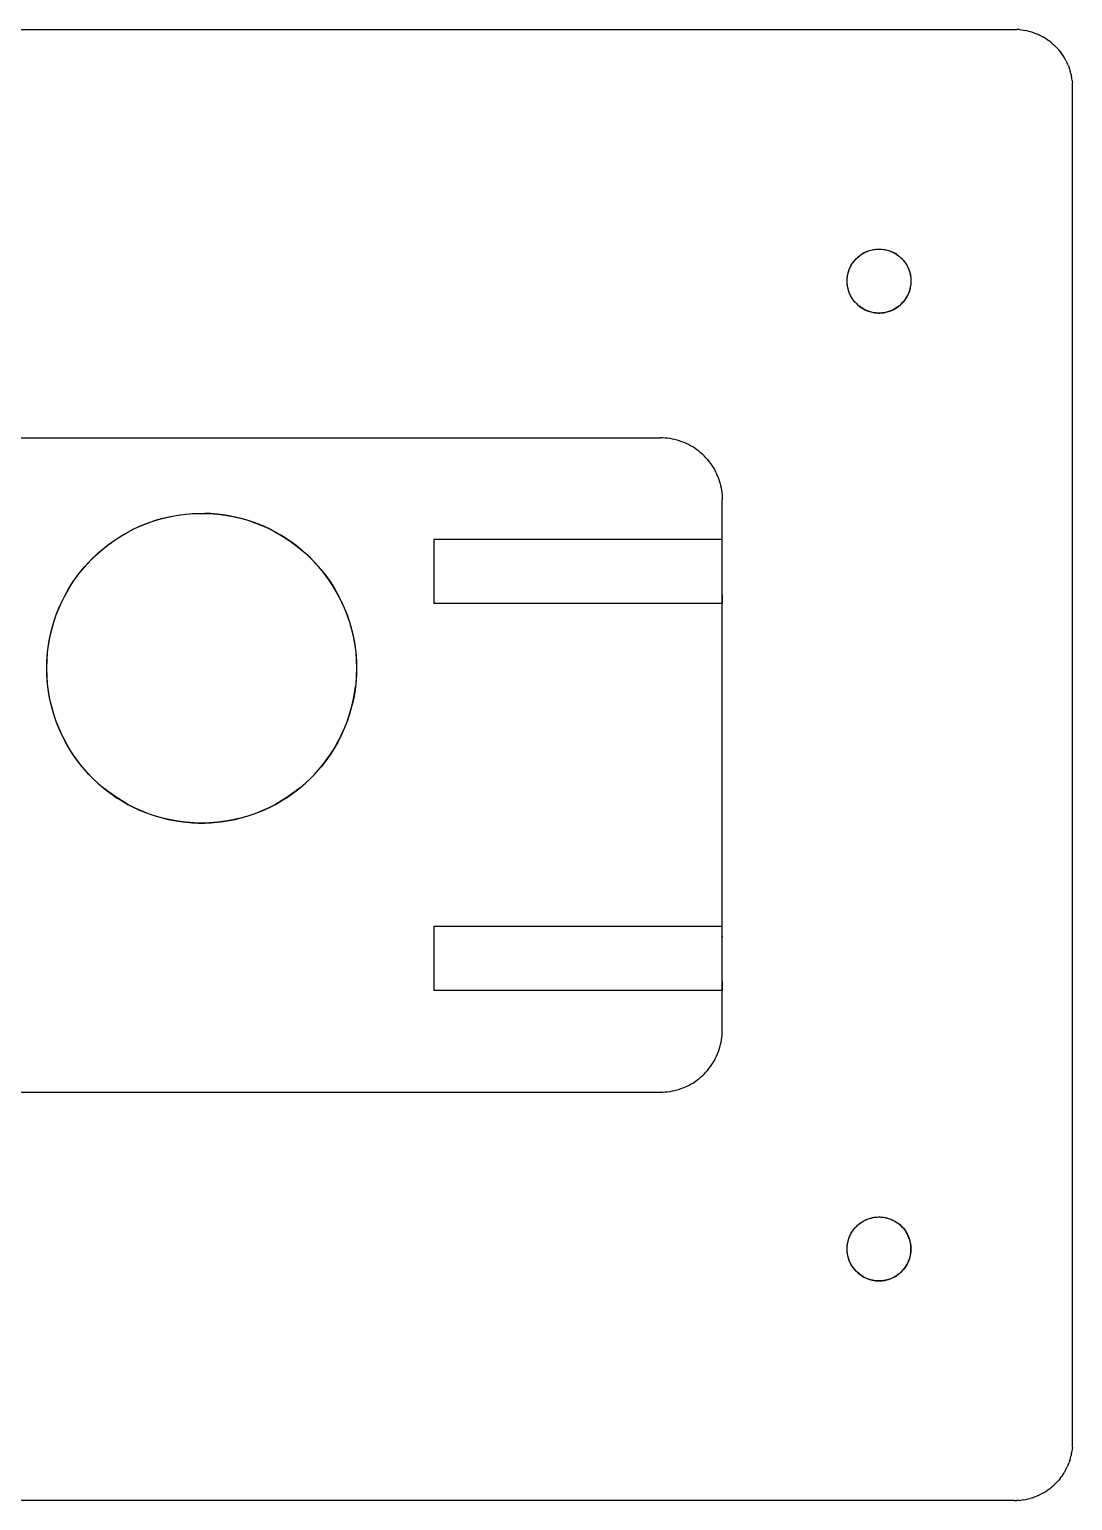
# Model space of a CAD drawing. Header units: millimetres. Extents: x -65 to 188, y -225 to 38.
# Drawn here: x -8.9 to 45, y -38 to 38 of the extents above; entities that cross this region are included whole.
import ezdxf

# ---------------------------------------------------------------- set-up
doc = ezdxf.new("R2010")
doc.units = ezdxf.units.MM
doc.layers.add('TOP_XY', color=7, linetype='Continuous')

msp = doc.modelspace()

# ---------------------------------------------------------------- linework, layer by layer
for centre, radius in [((35, 25), 1.65), ((0, 5), 8), ((35, -25), 1.65)]:
    msp.add_circle(centre, radius)
at = {"layer": 'TOP_XY'}
for p, q in [((-42, 38), (42, 38)), ((42, 38), (42.118, 37.998)), ((42.235, 37.991), (42.118, 37.998)), ((42.235, 37.991), (42.353, 37.979)), ((42.353, 37.979), (42.469, 37.963)), ((42.469, 37.963), (42.585, 37.942)), ((42.7, 37.917), (42.585, 37.942)), ((42.7, 37.917), (42.814, 37.887)), ((42.814, 37.887), (42.927, 37.853)), ((42.927, 37.853), (43.038, 37.815)), ((43.038, 37.815), (43.148, 37.772)), ((43.148, 37.772), (43.256, 37.724)), ((43.362, 37.673), (43.256, 37.724)), ((43.362, 37.673), (43.466, 37.617)), ((43.567, 37.558), (43.466, 37.617)), ((43.567, 37.558), (43.667, 37.494)), ((43.667, 37.494), (43.763, 37.427)), ((43.857, 37.356), (43.763, 37.427)), ((43.857, 37.356), (43.948, 37.281)), ((43.948, 37.281), (44.036, 37.203)), ((44.036, 37.203), (44.121, 37.121)), ((44.203, 37.036), (44.121, 37.121)), ((44.281, 36.948), (44.203, 37.036)), ((44.356, 36.857), (44.281, 36.948)), ((44.356, 36.857), (44.427, 36.763)), ((44.494, 36.667), (44.427, 36.763)), ((44.558, 36.567), (44.494, 36.667)), ((44.617, 36.466), (44.558, 36.567)), ((44.673, 36.362), (44.617, 36.466)), ((44.673, 36.362), (44.724, 36.256)), ((44.772, 36.148), (44.724, 36.256)), ((44.772, 36.148), (44.815, 36.038)), ((44.853, 35.927), (44.815, 36.038)), ((44.887, 35.814), (44.853, 35.927)), ((44.917, 35.7), (44.887, 35.814)), ((44.917, 35.7), (44.942, 35.585)), ((44.963, 35.469), (44.942, 35.585)), ((44.979, 35.353), (44.963, 35.469)), ((44.979, 35.353), (44.991, 35.235)), ((44.998, 35.118), (44.991, 35.235)), ((45, 35), (44.998, 35.118)), ((45, -35), (45, 35)), ((34.578, 26.595), (34.642, 26.611)), ((34.642, 26.611), (34.706, 26.624)), ((34.706, 26.624), (34.771, 26.634)), ((34.771, 26.634), (34.836, 26.642)), ((34.836, 26.642), (34.902, 26.647)), ((34.902, 26.647), (34.967, 26.65)), ((34.967, 26.65), (35.033, 26.65)), ((35.033, 26.65), (35.098, 26.647)), ((35.098, 26.647), (35.164, 26.642)), ((35.164, 26.642), (35.229, 26.634)), ((35.229, 26.634), (35.294, 26.624)), ((35.294, 26.624), (35.358, 26.611)), ((35.358, 26.611), (35.422, 26.595)), ((33.566, 25.816), (33.599, 25.872)), ((33.599, 25.872), (33.635, 25.927)), ((33.635, 25.927), (33.673, 25.98)), ((33.673, 25.98), (33.713, 26.032)), ((33.713, 26.032), (33.755, 26.083)), ((33.755, 26.083), (33.799, 26.131)), ((33.799, 26.131), (33.845, 26.178)), ((33.845, 26.178), (33.893, 26.223)), ((33.893, 26.223), (33.942, 26.266)), ((33.942, 26.266), (33.993, 26.307)), ((33.993, 26.307), (34.046, 26.346)), ((34.046, 26.346), (34.1, 26.383)), ((34.1, 26.383), (34.156, 26.418)), ((34.213, 26.45), (34.156, 26.418)), ((34.271, 26.48), (34.213, 26.45)), ((34.271, 26.48), (34.331, 26.508)), ((34.331, 26.508), (34.391, 26.534)), ((34.391, 26.534), (34.453, 26.557)), ((34.453, 26.557), (34.515, 26.577)), ((34.515, 26.577), (34.578, 26.595)), ((35.422, 26.595), (35.485, 26.577)), ((35.485, 26.577), (35.547, 26.557)), ((35.547, 26.557), (35.609, 26.534)), ((35.609, 26.534), (35.669, 26.508)), ((35.669, 26.508), (35.729, 26.48)), ((35.729, 26.48), (35.787, 26.45)), ((35.844, 26.418), (35.787, 26.45)), ((35.9, 26.383), (35.844, 26.418)), ((35.9, 26.383), (35.954, 26.346)), ((35.954, 26.346), (36.007, 26.307)), ((36.007, 26.307), (36.058, 26.266)), ((36.058, 26.266), (36.107, 26.223)), ((36.107, 26.223), (36.155, 26.178)), ((36.155, 26.178), (36.201, 26.131)), ((36.201, 26.131), (36.245, 26.083)), ((36.245, 26.083), (36.287, 26.032)), ((36.287, 26.032), (36.327, 25.98)), ((36.327, 25.98), (36.365, 25.927)), ((36.365, 25.927), (36.401, 25.872)), ((36.401, 25.872), (36.434, 25.816)), ((33.351, 25.066), (33.355, 25.131)), ((33.355, 25.131), (33.362, 25.196)), ((33.362, 25.196), (33.371, 25.261)), ((33.371, 25.261), (33.383, 25.326)), ((33.383, 25.326), (33.397, 25.39)), ((33.397, 25.39), (33.414, 25.453)), ((33.414, 25.453), (33.433, 25.516)), ((33.433, 25.516), (33.455, 25.578)), ((33.455, 25.578), (33.479, 25.639)), ((33.479, 25.639), (33.505, 25.699)), ((33.505, 25.699), (33.534, 25.758)), ((33.534, 25.758), (33.566, 25.816)), ((36.434, 25.816), (36.466, 25.758)), ((36.466, 25.758), (36.495, 25.699)), ((36.495, 25.699), (36.521, 25.639)), ((36.521, 25.639), (36.545, 25.578)), ((36.545, 25.578), (36.567, 25.516)), ((36.567, 25.516), (36.586, 25.453)), ((36.586, 25.453), (36.603, 25.39)), ((36.603, 25.39), (36.617, 25.326)), ((36.617, 25.326), (36.629, 25.261)), ((36.629, 25.261), (36.638, 25.196)), ((36.638, 25.196), (36.645, 25.131)), ((36.645, 25.131), (36.649, 25.066)), ((33.35, 25), (33.351, 25.066)), ((33.351, 24.934), (33.35, 25)), ((33.355, 24.869), (33.351, 24.934)), ((33.362, 24.804), (33.355, 24.869)), ((33.371, 24.739), (33.362, 24.804)), ((33.383, 24.674), (33.371, 24.739)), ((33.397, 24.61), (33.383, 24.674)), ((33.414, 24.547), (33.397, 24.61)), ((33.433, 24.484), (33.414, 24.547)), ((33.455, 24.422), (33.433, 24.484)), ((33.479, 24.361), (33.455, 24.422)), ((33.505, 24.301), (33.479, 24.361)), ((36.521, 24.361), (36.495, 24.301)), ((36.545, 24.422), (36.521, 24.361)), ((36.567, 24.484), (36.545, 24.422)), ((36.586, 24.547), (36.567, 24.484)), ((36.603, 24.61), (36.586, 24.547)), ((36.603, 24.61), (36.617, 24.674)), ((36.617, 24.674), (36.629, 24.739)), ((36.638, 24.804), (36.629, 24.739)), ((36.645, 24.869), (36.638, 24.804)), ((36.649, 24.934), (36.645, 24.869)), ((36.649, 25.066), (36.65, 25)), ((36.65, 25), (36.649, 24.934)), ((33.534, 24.242), (33.505, 24.301)), ((33.566, 24.184), (33.534, 24.242)), ((33.599, 24.128), (33.566, 24.184)), ((33.635, 24.073), (33.599, 24.128)), ((33.673, 24.02), (33.635, 24.073)), ((33.713, 23.968), (33.673, 24.02)), ((33.755, 23.917), (33.713, 23.968)), ((33.799, 23.869), (33.755, 23.917)), ((33.845, 23.822), (33.799, 23.869)), ((33.845, 23.822), (33.893, 23.777)), ((33.893, 23.777), (33.942, 23.734)), ((33.942, 23.734), (33.993, 23.693)), ((33.993, 23.693), (34.046, 23.654)), ((34.046, 23.654), (34.1, 23.617)), ((34.1, 23.617), (34.156, 23.582)), ((34.156, 23.582), (34.213, 23.55)), ((35.787, 23.55), (35.844, 23.582)), ((35.844, 23.582), (35.9, 23.617)), ((35.9, 23.617), (35.954, 23.654)), ((35.954, 23.654), (36.007, 23.693)), ((36.007, 23.693), (36.058, 23.734)), ((36.058, 23.734), (36.107, 23.777)), ((36.107, 23.777), (36.155, 23.822)), ((36.155, 23.822), (36.201, 23.869)), ((36.201, 23.869), (36.245, 23.917)), ((36.245, 23.917), (36.287, 23.968)), ((36.287, 23.968), (36.327, 24.02)), ((36.327, 24.02), (36.365, 24.073)), ((36.365, 24.073), (36.401, 24.128)), ((36.401, 24.128), (36.434, 24.184)), ((36.434, 24.184), (36.466, 24.242)), ((36.495, 24.301), (36.466, 24.242)), ((34.213, 23.55), (34.271, 23.52)), ((34.271, 23.52), (34.331, 23.492)), ((34.331, 23.492), (34.391, 23.466)), ((34.391, 23.466), (34.453, 23.443)), ((34.453, 23.443), (34.515, 23.423)), ((34.515, 23.423), (34.578, 23.405)), ((34.578, 23.405), (34.642, 23.389)), ((34.642, 23.389), (34.706, 23.376)), ((34.706, 23.376), (34.771, 23.366)), ((34.771, 23.366), (34.836, 23.358)), ((34.836, 23.358), (34.902, 23.353)), ((34.902, 23.353), (34.967, 23.35)), ((34.967, 23.35), (35.033, 23.35)), ((35.033, 23.35), (35.098, 23.353)), ((35.098, 23.353), (35.164, 23.358)), ((35.164, 23.358), (35.229, 23.366)), ((35.229, 23.366), (35.294, 23.376)), ((35.294, 23.376), (35.358, 23.389)), ((35.358, 23.389), (35.422, 23.405)), ((35.422, 23.405), (35.485, 23.423)), ((35.485, 23.423), (35.547, 23.443)), ((35.547, 23.443), (35.609, 23.466)), ((35.609, 23.466), (35.669, 23.492)), ((35.669, 23.492), (35.729, 23.52)), ((35.729, 23.52), (35.787, 23.55)), ((-23.7, 16.9), (23.7, 16.9)), ((23.826, 16.898), (23.7, 16.9)), ((23.951, 16.89), (23.826, 16.898)), ((24.076, 16.878), (23.951, 16.89)), ((24.201, 16.861), (24.076, 16.878)), ((24.324, 16.839), (24.201, 16.861)), ((24.447, 16.812), (24.324, 16.839)), ((24.569, 16.78), (24.447, 16.812)), ((24.689, 16.743), (24.569, 16.78)), ((24.808, 16.702), (24.689, 16.743)), ((24.925, 16.656), (24.808, 16.702)), ((25.04, 16.606), (24.925, 16.656)), ((25.153, 16.551), (25.04, 16.606)), ((25.264, 16.492), (25.153, 16.551)), ((25.372, 16.428), (25.264, 16.492)), ((25.478, 16.361), (25.372, 16.428)), ((25.581, 16.289), (25.478, 16.361)), ((25.681, 16.213), (25.581, 16.289)), ((25.778, 16.133), (25.681, 16.213)), ((25.872, 16.05), (25.778, 16.133)), ((25.963, 15.963), (25.872, 16.05)), ((26.05, 15.872), (25.963, 15.963)), ((26.05, 15.872), (26.133, 15.778)), ((26.133, 15.778), (26.213, 15.681)), ((26.213, 15.681), (26.289, 15.581)), ((26.289, 15.581), (26.361, 15.478)), ((26.361, 15.478), (26.428, 15.372)), ((26.428, 15.372), (26.492, 15.264)), ((26.492, 15.264), (26.551, 15.153)), ((26.551, 15.153), (26.606, 15.04)), ((26.606, 15.04), (26.656, 14.925)), ((26.656, 14.925), (26.702, 14.808)), ((26.702, 14.808), (26.743, 14.689)), ((26.743, 14.689), (26.78, 14.569)), ((26.78, 14.569), (26.812, 14.447)), ((26.812, 14.447), (26.839, 14.324)), ((26.839, 14.324), (26.861, 14.201)), ((26.861, 14.201), (26.878, 14.076)), ((26.878, 14.076), (26.89, 13.951)), ((26.89, 13.951), (26.898, 13.826)), ((26.898, 13.826), (26.9, 13.7)), ((26.9, -13.7), (26.9, 13.7)), ((-1.424, 12.872), (-1.11, 12.923)), ((-1.11, 12.923), (-0.794, 12.96)), ((-0.794, 12.96), (-0.477, 12.986)), ((-0.477, 12.986), (-0.159, 12.998)), ((-0.159, 12.998), (0.159, 12.998)), ((0.477, 12.986), (0.159, 12.998)), ((0.794, 12.96), (0.477, 12.986)), ((1.11, 12.923), (0.794, 12.96)), ((1.424, 12.872), (1.11, 12.923)), ((-3.815, 12.032), (-3.532, 12.178)), ((-3.532, 12.178), (-3.244, 12.313)), ((-3.244, 12.313), (-2.951, 12.436)), ((-2.951, 12.436), (-2.653, 12.547)), ((-2.653, 12.547), (-2.351, 12.647)), ((-2.351, 12.647), (-2.045, 12.734)), ((-2.045, 12.734), (-1.736, 12.809)), ((-1.736, 12.809), (-1.424, 12.872)), ((1.736, 12.809), (1.424, 12.872)), ((2.045, 12.734), (1.736, 12.809)), ((2.351, 12.647), (2.045, 12.734)), ((2.653, 12.547), (2.351, 12.647)), ((2.951, 12.436), (2.653, 12.547)), ((3.244, 12.313), (2.951, 12.436)), ((3.532, 12.178), (3.244, 12.313)), ((3.815, 12.032), (3.532, 12.178)), ((-4.881, 11.339), (-4.625, 11.528)), ((-4.625, 11.528), (-4.362, 11.706)), ((-4.362, 11.706), (-4.091, 11.875)), ((-4.091, 11.875), (-3.815, 12.032)), ((4.091, 11.875), (3.815, 12.032)), ((4.362, 11.706), (4.091, 11.875)), ((4.625, 11.528), (4.362, 11.706)), ((4.881, 11.339), (4.625, 11.528)), ((26.9, 11.65), (12, 11.65)), ((12, 11.65), (12, 11.649)), ((12, 11.649), (12, 11.645)), ((12, 11.645), (12, 11.638)), ((12, 11.638), (12, 11.629)), ((12, 11.629), (12, 11.617)), ((12, 11.617), (12, 11.603)), ((12, 11.603), (12, 11.586)), ((12, 11.586), (12, 11.567)), ((12, 11.567), (12, 11.545)), ((12, 11.545), (12, 11.521)), ((12, 11.521), (12, 11.495)), ((12, 11.495), (12, 11.466)), ((12, 11.466), (12, 11.434)), ((12, 11.434), (12, 11.401)), ((12, 11.401), (12, 11.365)), ((26.9, 11.649), (26.9, 11.65)), ((26.9, 11.645), (26.9, 11.649)), ((26.9, 11.638), (26.9, 11.645)), ((26.9, 11.629), (26.9, 11.638)), ((26.9, 11.617), (26.9, 11.629)), ((26.9, 11.603), (26.9, 11.617)), ((26.9, 11.586), (26.9, 11.603)), ((26.9, 11.567), (26.9, 11.586)), ((26.9, 11.545), (26.9, 11.567)), ((26.9, 11.521), (26.9, 11.545)), ((26.9, 11.495), (26.9, 11.521)), ((26.9, 11.466), (26.9, 11.495)), ((26.9, 11.434), (26.9, 11.466)), ((26.9, 11.401), (26.9, 11.434)), ((26.9, 11.365), (26.9, 11.401)), ((-5.823, 10.486), (-5.6, 10.713)), ((-5.6, 10.713), (-5.369, 10.931)), ((-5.369, 10.931), (-5.129, 11.14)), ((-5.129, 11.14), (-4.881, 11.339)), ((5.129, 11.14), (4.881, 11.339)), ((5.369, 10.931), (5.129, 11.14)), ((5.6, 10.713), (5.369, 10.931)), ((5.823, 10.486), (5.6, 10.713)), ((12, 11.365), (12, 11.327)), ((12, 11.327), (12, 11.287)), ((12, 11.287), (12, 11.245)), ((12, 11.245), (12, 11.201)), ((12, 11.201), (12, 11.155)), ((12, 11.155), (12, 11.107)), ((12, 11.107), (12, 11.058)), ((12, 11.058), (12, 11.007)), ((12, 11.007), (12, 10.954)), ((12, 10.954), (12, 10.9)), ((12, 10.9), (12, 10.844)), ((12, 10.844), (12, 10.787)), ((12, 10.787), (12, 10.729)), ((12, 10.729), (12, 10.669)), ((12, 10.669), (12, 10.609)), ((26.9, 11.327), (26.9, 11.365)), ((26.9, 11.287), (26.9, 11.327)), ((26.9, 11.245), (26.9, 11.287)), ((26.9, 11.201), (26.9, 11.245)), ((26.9, 11.155), (26.9, 11.201)), ((26.9, 11.107), (26.9, 11.155)), ((26.9, 11.058), (26.9, 11.107)), ((26.9, 11.007), (26.9, 11.058)), ((26.9, 10.954), (26.9, 11.007)), ((26.9, 10.9), (26.9, 10.954)), ((26.9, 10.844), (26.9, 10.9)), ((26.9, 10.787), (26.9, 10.844)), ((26.9, 10.729), (26.9, 10.787)), ((26.9, 10.669), (26.9, 10.729)), ((26.9, 10.609), (26.9, 10.669)), ((-6.435, 9.754), (-6.24, 10.006)), ((-6.24, 10.006), (-6.037, 10.25)), ((-6.037, 10.25), (-5.823, 10.486)), ((6.037, 10.25), (5.823, 10.486)), ((6.24, 10.006), (6.037, 10.25)), ((6.435, 9.754), (6.24, 10.006)), ((12, 10.609), (12, 10.547)), ((12, 10.547), (12, 10.485)), ((12, 10.485), (12, 10.422)), ((12, 10.422), (12, 10.358)), ((12, 10.358), (12, 10.294)), ((12, 10.294), (12, 10.229)), ((12, 10.229), (12, 10.164)), ((12, 10.164), (12, 10.098)), ((12, 10.098), (12, 10.033)), ((12, 10.033), (12, 9.967)), ((12, 9.967), (12, 9.902)), ((12, 9.902), (12, 9.836)), ((26.9, 10.547), (26.9, 10.609)), ((26.9, 10.485), (26.9, 10.547)), ((26.9, 10.422), (26.9, 10.485)), ((26.9, 10.358), (26.9, 10.422)), ((26.9, 10.294), (26.9, 10.358)), ((26.9, 10.229), (26.9, 10.294)), ((26.9, 10.164), (26.9, 10.229)), ((26.9, 10.098), (26.9, 10.164)), ((26.9, 10.033), (26.9, 10.098)), ((26.9, 9.967), (26.9, 10.033)), ((26.9, 9.902), (26.9, 9.967)), ((26.9, 9.836), (26.9, 9.902)), ((-6.955, 8.954), (-6.792, 9.227)), ((-6.792, 9.227), (-6.618, 9.494)), ((-6.618, 9.494), (-6.435, 9.754)), ((6.618, 9.494), (6.435, 9.754)), ((6.792, 9.227), (6.618, 9.494)), ((6.955, 8.954), (6.792, 9.227)), ((12, 9.836), (12, 9.771)), ((12, 9.771), (12, 9.706)), ((12, 9.706), (12, 9.642)), ((12, 9.642), (12, 9.578)), ((12, 9.578), (12, 9.515)), ((12, 9.515), (12, 9.453)), ((12, 9.453), (12, 9.391)), ((12, 9.391), (12, 9.331)), ((12, 9.331), (12, 9.271)), ((12, 9.271), (12, 9.213)), ((12, 9.213), (12, 9.156)), ((12, 9.156), (12, 9.1)), ((26.9, 9.771), (26.9, 9.836)), ((26.9, 9.706), (26.9, 9.771)), ((26.9, 9.642), (26.9, 9.706)), ((26.9, 9.578), (26.9, 9.642)), ((26.9, 9.515), (26.9, 9.578)), ((26.9, 9.453), (26.9, 9.515)), ((26.9, 9.391), (26.9, 9.453)), ((26.9, 9.331), (26.9, 9.391)), ((26.9, 9.271), (26.9, 9.331)), ((26.9, 9.213), (26.9, 9.271)), ((26.9, 9.156), (26.9, 9.213)), ((26.9, 9.1), (26.9, 9.156)), ((-7.376, 8.098), (-7.247, 8.389)), ((-7.247, 8.389), (-7.106, 8.674)), ((-7.106, 8.674), (-6.955, 8.954)), ((7.106, 8.674), (6.955, 8.954)), ((7.247, 8.389), (7.106, 8.674)), ((7.376, 8.098), (7.247, 8.389)), ((12, 9.1), (12, 9.046)), ((12, 9.046), (12, 8.993)), ((12, 8.993), (12, 8.942)), ((12, 8.942), (12, 8.893)), ((12, 8.893), (12, 8.845)), ((12, 8.845), (12, 8.799)), ((12, 8.799), (12, 8.755)), ((12, 8.755), (12, 8.713)), ((12, 8.713), (12, 8.673)), ((12, 8.673), (12, 8.635)), ((12, 8.635), (12, 8.599)), ((12, 8.599), (12, 8.566)), ((12, 8.566), (12, 8.534)), ((12, 8.534), (12, 8.505)), ((12, 8.505), (12, 8.479)), ((12, 8.479), (12, 8.455)), ((12, 8.455), (12, 8.433)), ((12, 8.433), (12, 8.414)), ((12, 8.414), (12, 8.397)), ((12, 8.397), (12, 8.383)), ((12, 8.383), (12, 8.371)), ((12, 8.371), (12, 8.362)), ((12, 8.362), (12, 8.355)), ((26.9, 9.046), (26.9, 9.1)), ((26.9, 8.993), (26.9, 9.046)), ((26.9, 8.942), (26.9, 8.993)), ((26.9, 8.893), (26.9, 8.942)), ((26.9, 8.845), (26.9, 8.893)), ((26.9, 8.799), (26.9, 8.845)), ((26.9, 8.799), (26.9, 8.755)), ((26.9, 8.755), (26.9, 8.713)), ((26.9, 8.713), (26.9, 8.673)), ((26.9, 8.673), (26.9, 8.635)), ((26.9, 8.635), (26.9, 8.599)), ((26.9, 8.599), (26.9, 8.566)), ((26.9, 8.566), (26.9, 8.534)), ((26.9, 8.534), (26.9, 8.505)), ((26.9, 8.505), (26.9, 8.479)), ((26.9, 8.479), (26.9, 8.455)), ((26.9, 8.455), (26.9, 8.433)), ((26.9, 8.433), (26.9, 8.414)), ((26.9, 8.414), (26.9, 8.397)), ((26.9, 8.397), (26.9, 8.383)), ((26.9, 8.383), (26.9, 8.371)), ((26.9, 8.371), (26.9, 8.362)), ((26.9, 8.362), (26.9, 8.355)), ((-7.599, 7.502), (-7.493, 7.802)), ((-7.493, 7.802), (-7.376, 8.098)), ((7.493, 7.802), (7.376, 8.098)), ((7.599, 7.502), (7.493, 7.802)), ((12, 8.355), (12, 8.351)), ((12, 8.351), (12, 8.35)), ((26.9, 8.35), (12, 8.35)), ((26.9, 8.355), (26.9, 8.351)), ((26.9, 8.351), (26.9, 8.35)), ((-7.842, 6.58), (-7.773, 6.891)), ((-7.773, 6.891), (-7.692, 7.198)), ((-7.692, 7.198), (-7.599, 7.502)), ((7.599, 7.502), (7.692, 7.198)), ((7.692, 7.198), (7.773, 6.891)), ((7.773, 6.891), (7.842, 6.58)), ((-7.943, 5.952), (-7.899, 6.267)), ((-7.899, 6.267), (-7.842, 6.58)), ((7.842, 6.58), (7.899, 6.267)), ((7.899, 6.267), (7.943, 5.952)), ((-7.994, 5.318), (-7.975, 5.636)), ((-7.975, 5.636), (-7.943, 5.952)), ((7.943, 5.952), (7.975, 5.636)), ((7.975, 5.636), (7.994, 5.318)), ((-8, 5), (-7.994, 5.318)), ((-7.994, 4.682), (-8, 5)), ((-7.975, 4.364), (-7.994, 4.682)), ((7.994, 4.682), (7.975, 4.364)), ((7.994, 5.318), (8, 5)), ((8, 5), (7.994, 4.682)), ((-7.943, 4.048), (-7.975, 4.364)), ((-7.899, 3.733), (-7.943, 4.048)), ((7.899, 3.733), (7.943, 4.048)), ((7.975, 4.364), (7.943, 4.048)), ((-7.842, 3.42), (-7.899, 3.733)), ((-7.773, 3.109), (-7.842, 3.42)), ((-7.692, 2.802), (-7.773, 3.109)), ((7.692, 2.802), (7.773, 3.109)), ((7.773, 3.109), (7.842, 3.42)), ((7.842, 3.42), (7.899, 3.733)), ((-7.599, 2.498), (-7.692, 2.802)), ((-7.493, 2.198), (-7.599, 2.498)), ((7.493, 2.198), (7.599, 2.498)), ((7.599, 2.498), (7.692, 2.802)), ((-7.376, 1.902), (-7.493, 2.198)), ((-7.247, 1.611), (-7.376, 1.902)), ((-7.106, 1.326), (-7.247, 1.611)), ((7.106, 1.326), (7.247, 1.611)), ((7.247, 1.611), (7.376, 1.902)), ((7.376, 1.902), (7.493, 2.198)), ((-6.955, 1.046), (-7.106, 1.326)), ((-6.792, 0.773), (-6.955, 1.046)), ((-6.618, 0.506), (-6.792, 0.773)), ((6.618, 0.506), (6.792, 0.773)), ((6.792, 0.773), (6.955, 1.046)), ((6.955, 1.046), (7.106, 1.326)), ((-6.435, 0.246), (-6.618, 0.506)), ((-6.24, -0.006), (-6.435, 0.246)), ((6.24, -0.006), (6.435, 0.246)), ((6.435, 0.246), (6.618, 0.506)), ((-6.037, -0.25), (-6.24, -0.006)), ((-5.823, -0.486), (-6.037, -0.25)), ((-5.6, -0.713), (-5.823, -0.486)), ((-5.6, -0.713), (-5.369, -0.931)), ((5.369, -0.931), (5.6, -0.713)), ((5.6, -0.713), (5.823, -0.486)), ((5.823, -0.486), (6.037, -0.25)), ((6.037, -0.25), (6.24, -0.006)), ((-5.369, -0.931), (-5.129, -1.14)), ((-5.129, -1.14), (-4.881, -1.339)), ((-4.881, -1.339), (-4.625, -1.528)), ((4.625, -1.528), (4.881, -1.339)), ((4.881, -1.339), (5.129, -1.14)), ((5.129, -1.14), (5.369, -0.931)), ((-4.625, -1.528), (-4.362, -1.706)), ((-4.362, -1.706), (-4.091, -1.875)), ((-4.091, -1.875), (-3.815, -2.032)), ((-3.815, -2.032), (-3.532, -2.178)), ((-3.532, -2.178), (-3.244, -2.313)), ((3.244, -2.313), (3.532, -2.178)), ((3.532, -2.178), (3.815, -2.032)), ((3.815, -2.032), (4.091, -1.875)), ((4.091, -1.875), (4.362, -1.706)), ((4.362, -1.706), (4.625, -1.528)), ((-3.244, -2.313), (-2.951, -2.436)), ((-2.951, -2.436), (-2.653, -2.547)), ((-2.653, -2.547), (-2.351, -2.647)), ((-2.351, -2.647), (-2.045, -2.734)), ((-2.045, -2.734), (-1.736, -2.809)), ((-1.736, -2.809), (-1.424, -2.872)), ((-1.424, -2.872), (-1.11, -2.923)), ((-1.11, -2.923), (-0.794, -2.96)), ((-0.794, -2.96), (-0.477, -2.986)), ((-0.477, -2.986), (-0.159, -2.998)), ((-0.159, -2.998), (0.159, -2.998)), ((0.159, -2.998), (0.477, -2.986)), ((0.477, -2.986), (0.794, -2.96)), ((0.794, -2.96), (1.11, -2.923)), ((1.11, -2.923), (1.424, -2.872)), ((1.424, -2.872), (1.736, -2.809)), ((1.736, -2.809), (2.045, -2.734)), ((2.045, -2.734), (2.351, -2.647)), ((2.351, -2.647), (2.653, -2.547)), ((2.653, -2.547), (2.951, -2.436)), ((2.951, -2.436), (3.244, -2.313)), ((26.9, -8.35), (12, -8.35)), ((12, -8.35), (12, -8.351)), ((12, -8.351), (12, -8.355)), ((12, -8.355), (12, -8.362)), ((26.9, -8.351), (26.9, -8.35)), ((26.9, -8.355), (26.9, -8.351)), ((26.9, -8.362), (26.9, -8.355)), ((12, -8.362), (12, -8.371)), ((12, -8.371), (12, -8.383)), ((12, -8.383), (12, -8.397)), ((12, -8.397), (12, -8.414)), ((12, -8.414), (12, -8.433)), ((12, -8.433), (12, -8.455)), ((12, -8.455), (12, -8.479)), ((12, -8.479), (12, -8.505)), ((12, -8.505), (12, -8.534)), ((12, -8.534), (12, -8.566)), ((12, -8.566), (12, -8.599)), ((12, -8.599), (12, -8.635)), ((12, -8.635), (12, -8.673)), ((12, -8.673), (12, -8.713)), ((12, -8.713), (12, -8.755)), ((12, -8.755), (12, -8.799)), ((12, -8.799), (12, -8.845)), ((12, -8.845), (12, -8.893)), ((12, -8.893), (12, -8.942)), ((12, -8.942), (12, -8.993)), ((12, -8.993), (12, -9.046)), ((12, -9.046), (12, -9.1)), ((12, -9.1), (12, -9.156)), ((26.9, -8.371), (26.9, -8.362)), ((26.9, -8.383), (26.9, -8.371)), ((26.9, -8.397), (26.9, -8.383)), ((26.9, -8.414), (26.9, -8.397)), ((26.9, -8.433), (26.9, -8.414)), ((26.9, -8.455), (26.9, -8.433)), ((26.9, -8.479), (26.9, -8.455)), ((26.9, -8.505), (26.9, -8.479)), ((26.9, -8.534), (26.9, -8.505)), ((26.9, -8.566), (26.9, -8.534)), ((26.9, -8.599), (26.9, -8.566)), ((26.9, -8.635), (26.9, -8.599)), ((26.9, -8.673), (26.9, -8.635)), ((26.9, -8.713), (26.9, -8.673)), ((26.9, -8.755), (26.9, -8.713)), ((26.9, -8.799), (26.9, -8.755)), ((26.9, -8.845), (26.9, -8.799)), ((26.9, -8.845), (26.9, -8.893)), ((26.9, -8.942), (26.9, -8.893)), ((26.9, -8.993), (26.9, -8.942)), ((26.9, -9.046), (26.9, -8.993)), ((26.9, -9.1), (26.9, -9.046)), ((26.9, -9.156), (26.9, -9.1)), ((12, -9.156), (12, -9.213)), ((12, -9.213), (12, -9.271)), ((12, -9.271), (12, -9.331)), ((12, -9.331), (12, -9.391)), ((12, -9.391), (12, -9.453)), ((12, -9.453), (12, -9.515)), ((12, -9.515), (12, -9.578)), ((12, -9.578), (12, -9.642)), ((12, -9.642), (12, -9.706)), ((12, -9.706), (12, -9.771)), ((12, -9.771), (12, -9.836)), ((12, -9.836), (12, -9.902)), ((26.9, -9.213), (26.9, -9.156)), ((26.9, -9.271), (26.9, -9.213)), ((26.9, -9.331), (26.9, -9.271)), ((26.9, -9.391), (26.9, -9.331)), ((26.9, -9.453), (26.9, -9.391)), ((26.9, -9.515), (26.9, -9.453)), ((26.9, -9.578), (26.9, -9.515)), ((26.9, -9.642), (26.9, -9.578)), ((26.9, -9.706), (26.9, -9.642)), ((26.9, -9.771), (26.9, -9.706)), ((26.9, -9.836), (26.9, -9.771)), ((26.9, -9.902), (26.9, -9.836)), ((12, -9.902), (12, -9.967)), ((12, -9.967), (12, -10.033)), ((12, -10.033), (12, -10.098)), ((12, -10.098), (12, -10.164)), ((12, -10.164), (12, -10.229)), ((12, -10.229), (12, -10.294)), ((12, -10.294), (12, -10.358)), ((12, -10.358), (12, -10.422)), ((12, -10.422), (12, -10.485)), ((12, -10.485), (12, -10.547)), ((12, -10.547), (12, -10.609)), ((12, -10.609), (12, -10.669)), ((26.9, -9.967), (26.9, -9.902)), ((26.9, -10.033), (26.9, -9.967)), ((26.9, -10.098), (26.9, -10.033)), ((26.9, -10.164), (26.9, -10.098)), ((26.9, -10.229), (26.9, -10.164)), ((26.9, -10.294), (26.9, -10.229)), ((26.9, -10.358), (26.9, -10.294)), ((26.9, -10.422), (26.9, -10.358)), ((26.9, -10.485), (26.9, -10.422)), ((26.9, -10.547), (26.9, -10.485)), ((26.9, -10.609), (26.9, -10.547)), ((26.9, -10.669), (26.9, -10.609)), ((12, -10.669), (12, -10.729)), ((12, -10.729), (12, -10.787)), ((12, -10.787), (12, -10.844)), ((12, -10.844), (12, -10.9)), ((12, -10.9), (12, -10.954)), ((12, -10.954), (12, -11.007)), ((12, -11.007), (12, -11.058)), ((12, -11.058), (12, -11.107)), ((12, -11.107), (12, -11.155)), ((12, -11.155), (12, -11.201)), ((12, -11.201), (12, -11.245)), ((12, -11.245), (12, -11.287)), ((12, -11.287), (12, -11.327)), ((12, -11.327), (12, -11.365)), ((12, -11.365), (12, -11.401)), ((26.9, -10.729), (26.9, -10.669)), ((26.9, -10.787), (26.9, -10.729)), ((26.9, -10.844), (26.9, -10.787)), ((26.9, -10.9), (26.9, -10.844)), ((26.9, -10.954), (26.9, -10.9)), ((26.9, -11.007), (26.9, -10.954)), ((26.9, -11.058), (26.9, -11.007)), ((26.9, -11.107), (26.9, -11.058)), ((26.9, -11.155), (26.9, -11.107)), ((26.9, -11.201), (26.9, -11.155)), ((26.9, -11.201), (26.9, -11.245)), ((26.9, -11.245), (26.9, -11.287)), ((26.9, -11.287), (26.9, -11.327)), ((26.9, -11.327), (26.9, -11.365)), ((26.9, -11.365), (26.9, -11.401)), ((12, -11.401), (12, -11.434)), ((12, -11.434), (12, -11.466)), ((12, -11.466), (12, -11.495)), ((12, -11.495), (12, -11.521)), ((12, -11.521), (12, -11.545)), ((12, -11.545), (12, -11.567)), ((12, -11.567), (12, -11.586)), ((12, -11.586), (12, -11.603)), ((12, -11.603), (12, -11.617)), ((12, -11.617), (12, -11.629)), ((12, -11.629), (12, -11.638)), ((12, -11.638), (12, -11.645)), ((12, -11.645), (12, -11.649)), ((12, -11.649), (12, -11.65)), ((26.9, -11.65), (12, -11.65)), ((26.9, -11.401), (26.9, -11.434)), ((26.9, -11.434), (26.9, -11.466)), ((26.9, -11.466), (26.9, -11.495)), ((26.9, -11.495), (26.9, -11.521)), ((26.9, -11.521), (26.9, -11.545)), ((26.9, -11.545), (26.9, -11.567)), ((26.9, -11.567), (26.9, -11.586)), ((26.9, -11.586), (26.9, -11.603)), ((26.9, -11.603), (26.9, -11.617)), ((26.9, -11.617), (26.9, -11.629)), ((26.9, -11.629), (26.9, -11.638)), ((26.9, -11.638), (26.9, -11.645)), ((26.9, -11.645), (26.9, -11.649)), ((26.9, -11.649), (26.9, -11.65)), ((26.812, -14.447), (26.839, -14.324)), ((26.839, -14.324), (26.861, -14.201)), ((26.861, -14.201), (26.878, -14.076)), ((26.878, -14.076), (26.89, -13.951)), ((26.89, -13.951), (26.898, -13.826)), ((26.898, -13.826), (26.9, -13.7)), ((26.492, -15.264), (26.551, -15.153)), ((26.551, -15.153), (26.606, -15.04)), ((26.606, -15.04), (26.656, -14.925)), ((26.656, -14.925), (26.702, -14.808)), ((26.702, -14.808), (26.743, -14.689)), ((26.743, -14.689), (26.78, -14.569)), ((26.78, -14.569), (26.812, -14.447)), ((25.963, -15.963), (26.05, -15.872)), ((26.05, -15.872), (26.133, -15.778)), ((26.133, -15.778), (26.213, -15.681)), ((26.213, -15.681), (26.289, -15.581)), ((26.289, -15.581), (26.361, -15.478)), ((26.361, -15.478), (26.428, -15.372)), ((26.428, -15.372), (26.492, -15.264)), ((24.689, -16.743), (24.808, -16.702)), ((24.808, -16.702), (24.925, -16.656)), ((24.925, -16.656), (25.04, -16.606)), ((25.04, -16.606), (25.153, -16.551)), ((25.153, -16.551), (25.264, -16.492)), ((25.264, -16.492), (25.372, -16.428)), ((25.372, -16.428), (25.478, -16.361)), ((25.478, -16.361), (25.581, -16.289)), ((25.581, -16.289), (25.681, -16.213)), ((25.681, -16.213), (25.778, -16.133)), ((25.778, -16.133), (25.872, -16.05)), ((25.872, -16.05), (25.963, -15.963)), ((-23.7, -16.9), (23.7, -16.9)), ((23.7, -16.9), (23.826, -16.898)), ((23.826, -16.898), (23.951, -16.89)), ((23.951, -16.89), (24.076, -16.878)), ((24.076, -16.878), (24.201, -16.861)), ((24.201, -16.861), (24.324, -16.839)), ((24.324, -16.839), (24.447, -16.812)), ((24.447, -16.812), (24.569, -16.78)), ((24.569, -16.78), (24.689, -16.743)), ((34.156, -23.582), (34.213, -23.55)), ((34.213, -23.55), (34.271, -23.52)), ((34.271, -23.52), (34.331, -23.492)), ((34.331, -23.492), (34.391, -23.466)), ((34.391, -23.466), (34.453, -23.443)), ((34.453, -23.443), (34.515, -23.423)), ((34.515, -23.423), (34.578, -23.405)), ((34.578, -23.405), (34.642, -23.389)), ((34.642, -23.389), (34.706, -23.376)), ((34.706, -23.376), (34.771, -23.366)), ((34.771, -23.366), (34.836, -23.358)), ((34.836, -23.358), (34.902, -23.353)), ((34.902, -23.353), (34.967, -23.35)), ((34.967, -23.35), (35.033, -23.35)), ((35.033, -23.35), (35.098, -23.353)), ((35.098, -23.353), (35.164, -23.358)), ((35.164, -23.358), (35.229, -23.366)), ((35.229, -23.366), (35.294, -23.376)), ((35.294, -23.376), (35.358, -23.389)), ((35.358, -23.389), (35.422, -23.405)), ((35.422, -23.405), (35.485, -23.423)), ((35.485, -23.423), (35.547, -23.443)), ((35.547, -23.443), (35.609, -23.466)), ((35.609, -23.466), (35.669, -23.492)), ((35.669, -23.492), (35.729, -23.52)), ((35.729, -23.52), (35.787, -23.55)), ((35.787, -23.55), (35.844, -23.582)), ((33.479, -24.361), (33.505, -24.301)), ((33.505, -24.301), (33.534, -24.242)), ((33.534, -24.242), (33.566, -24.184)), ((33.566, -24.184), (33.599, -24.128)), ((33.599, -24.128), (33.635, -24.073)), ((33.635, -24.073), (33.673, -24.02)), ((33.673, -24.02), (33.713, -23.968)), ((33.713, -23.968), (33.755, -23.917)), ((33.755, -23.917), (33.799, -23.869)), ((33.799, -23.869), (33.845, -23.822)), ((33.845, -23.822), (33.893, -23.777)), ((33.893, -23.777), (33.942, -23.734)), ((33.942, -23.734), (33.993, -23.693)), ((33.993, -23.693), (34.046, -23.654)), ((34.046, -23.654), (34.1, -23.617)), ((34.1, -23.617), (34.156, -23.582)), ((35.844, -23.582), (35.9, -23.617)), ((35.9, -23.617), (35.954, -23.654)), ((35.954, -23.654), (36.007, -23.693)), ((36.007, -23.693), (36.058, -23.734)), ((36.058, -23.734), (36.107, -23.777)), ((36.107, -23.777), (36.155, -23.822)), ((36.155, -23.822), (36.201, -23.869)), ((36.201, -23.869), (36.245, -23.917)), ((36.245, -23.917), (36.287, -23.968)), ((36.287, -23.968), (36.327, -24.02)), ((36.327, -24.02), (36.365, -24.073)), ((36.365, -24.073), (36.401, -24.128)), ((36.434, -24.184), (36.401, -24.128)), ((36.466, -24.242), (36.434, -24.184)), ((36.495, -24.301), (36.466, -24.242)), ((36.521, -24.361), (36.495, -24.301)), ((33.35, -25), (33.351, -24.934)), ((33.351, -25.066), (33.35, -25)), ((33.351, -24.934), (33.355, -24.869)), ((33.355, -25.131), (33.351, -25.066)), ((33.355, -24.869), (33.362, -24.804)), ((33.362, -24.804), (33.371, -24.739)), ((33.371, -24.739), (33.383, -24.674)), ((33.383, -24.674), (33.397, -24.61)), ((33.397, -24.61), (33.414, -24.547)), ((33.414, -24.547), (33.433, -24.484)), ((33.433, -24.484), (33.455, -24.422)), ((33.455, -24.422), (33.479, -24.361)), ((36.545, -24.422), (36.521, -24.361)), ((36.567, -24.484), (36.545, -24.422)), ((36.586, -24.547), (36.567, -24.484)), ((36.603, -24.61), (36.586, -24.547)), ((36.617, -24.674), (36.603, -24.61)), ((36.629, -24.739), (36.617, -24.674)), ((36.638, -24.804), (36.629, -24.739)), ((36.645, -24.869), (36.638, -24.804)), ((36.649, -24.934), (36.645, -24.869)), ((36.645, -25.131), (36.649, -25.066)), ((36.65, -25), (36.649, -24.934)), ((36.649, -25.066), (36.65, -25)), ((33.362, -25.196), (33.355, -25.131)), ((33.371, -25.261), (33.362, -25.196)), ((33.383, -25.326), (33.371, -25.261)), ((33.397, -25.39), (33.383, -25.326)), ((33.414, -25.453), (33.397, -25.39)), ((33.433, -25.516), (33.414, -25.453)), ((33.455, -25.578), (33.433, -25.516)), ((33.479, -25.639), (33.455, -25.578)), ((33.505, -25.699), (33.479, -25.639)), ((33.534, -25.758), (33.505, -25.699)), ((33.566, -25.816), (33.534, -25.758)), ((33.599, -25.872), (33.566, -25.816)), ((36.401, -25.872), (36.434, -25.816)), ((36.434, -25.816), (36.466, -25.758)), ((36.466, -25.758), (36.495, -25.699)), ((36.495, -25.699), (36.521, -25.639)), ((36.521, -25.639), (36.545, -25.578)), ((36.545, -25.578), (36.567, -25.516)), ((36.567, -25.516), (36.586, -25.453)), ((36.586, -25.453), (36.603, -25.39)), ((36.603, -25.39), (36.617, -25.326)), ((36.617, -25.326), (36.629, -25.261)), ((36.629, -25.261), (36.638, -25.196)), ((36.638, -25.196), (36.645, -25.131)), ((33.635, -25.927), (33.599, -25.872)), ((33.673, -25.98), (33.635, -25.927)), ((33.713, -26.032), (33.673, -25.98)), ((33.755, -26.083), (33.713, -26.032)), ((33.799, -26.131), (33.755, -26.083)), ((33.799, -26.131), (33.845, -26.178)), ((33.845, -26.178), (33.893, -26.223)), ((33.893, -26.223), (33.942, -26.266)), ((33.942, -26.266), (33.993, -26.307)), ((33.993, -26.307), (34.046, -26.346)), ((34.046, -26.346), (34.1, -26.383)), ((34.1, -26.383), (34.156, -26.418)), ((34.156, -26.418), (34.213, -26.45)), ((34.213, -26.45), (34.271, -26.48)), ((34.271, -26.48), (34.331, -26.508)), ((34.331, -26.508), (34.391, -26.534)), ((34.391, -26.534), (34.453, -26.557)), ((34.453, -26.557), (34.515, -26.577)), ((34.515, -26.577), (34.578, -26.595)), ((34.578, -26.595), (34.642, -26.611)), ((35.358, -26.611), (35.422, -26.595)), ((35.422, -26.595), (35.485, -26.577)), ((35.485, -26.577), (35.547, -26.557)), ((35.547, -26.557), (35.609, -26.534)), ((35.609, -26.534), (35.669, -26.508)), ((35.669, -26.508), (35.729, -26.48)), ((35.729, -26.48), (35.787, -26.45)), ((35.787, -26.45), (35.844, -26.418)), ((35.844, -26.418), (35.9, -26.383)), ((35.954, -26.346), (35.9, -26.383)), ((36.007, -26.307), (35.954, -26.346)), ((36.058, -26.266), (36.007, -26.307)), ((36.107, -26.223), (36.058, -26.266)), ((36.107, -26.223), (36.155, -26.178)), ((36.155, -26.178), (36.201, -26.131)), ((36.201, -26.131), (36.245, -26.083)), ((36.245, -26.083), (36.287, -26.032)), ((36.287, -26.032), (36.327, -25.98)), ((36.327, -25.98), (36.365, -25.927)), ((36.365, -25.927), (36.401, -25.872)), ((34.642, -26.611), (34.706, -26.624)), ((34.706, -26.624), (34.771, -26.634)), ((34.771, -26.634), (34.836, -26.642)), ((34.836, -26.642), (34.902, -26.647)), ((34.902, -26.647), (34.967, -26.65)), ((34.967, -26.65), (35.033, -26.65)), ((35.033, -26.65), (35.098, -26.647)), ((35.098, -26.647), (35.164, -26.642)), ((35.164, -26.642), (35.229, -26.634)), ((35.229, -26.634), (35.294, -26.624)), ((35.294, -26.624), (35.358, -26.611)), ((44.887, -35.814), (44.917, -35.7)), ((44.942, -35.585), (44.917, -35.7)), ((44.942, -35.585), (44.963, -35.469)), ((44.979, -35.353), (44.963, -35.469)), ((44.991, -35.235), (44.979, -35.353)), ((44.991, -35.235), (44.998, -35.118)), ((44.998, -35.118), (45, -35)), ((44.617, -36.466), (44.558, -36.567)), ((44.617, -36.466), (44.673, -36.362)), ((44.673, -36.362), (44.724, -36.256)), ((44.772, -36.148), (44.724, -36.256)), ((44.772, -36.148), (44.815, -36.038)), ((44.853, -35.927), (44.815, -36.038)), ((44.853, -35.927), (44.887, -35.814)), ((43.948, -37.281), (44.036, -37.203)), ((44.036, -37.203), (44.121, -37.121)), ((44.121, -37.121), (44.203, -37.036)), ((44.203, -37.036), (44.281, -36.948)), ((44.356, -36.857), (44.281, -36.948)), ((44.356, -36.857), (44.427, -36.763)), ((44.494, -36.667), (44.427, -36.763)), ((44.494, -36.667), (44.558, -36.567)), ((42, -38), (-42, -38)), ((42, -38), (42.118, -37.998)), ((42.235, -37.991), (42.118, -37.998)), ((42.235, -37.991), (42.353, -37.979)), ((42.469, -37.963), (42.353, -37.979)), ((42.469, -37.963), (42.585, -37.942)), ((42.585, -37.942), (42.7, -37.917)), ((42.7, -37.917), (42.814, -37.887)), ((42.927, -37.853), (42.814, -37.887)), ((42.927, -37.853), (43.038, -37.815)), ((43.038, -37.815), (43.148, -37.772)), ((43.256, -37.724), (43.148, -37.772)), ((43.256, -37.724), (43.362, -37.673)), ((43.466, -37.617), (43.362, -37.673)), ((43.466, -37.617), (43.567, -37.558)), ((43.567, -37.558), (43.667, -37.494)), ((43.763, -37.427), (43.667, -37.494)), ((43.763, -37.427), (43.857, -37.356)), ((43.948, -37.281), (43.857, -37.356))]:
    msp.add_line(p, q, dxfattribs=at)

doc.saveas('drawing.dxf')
